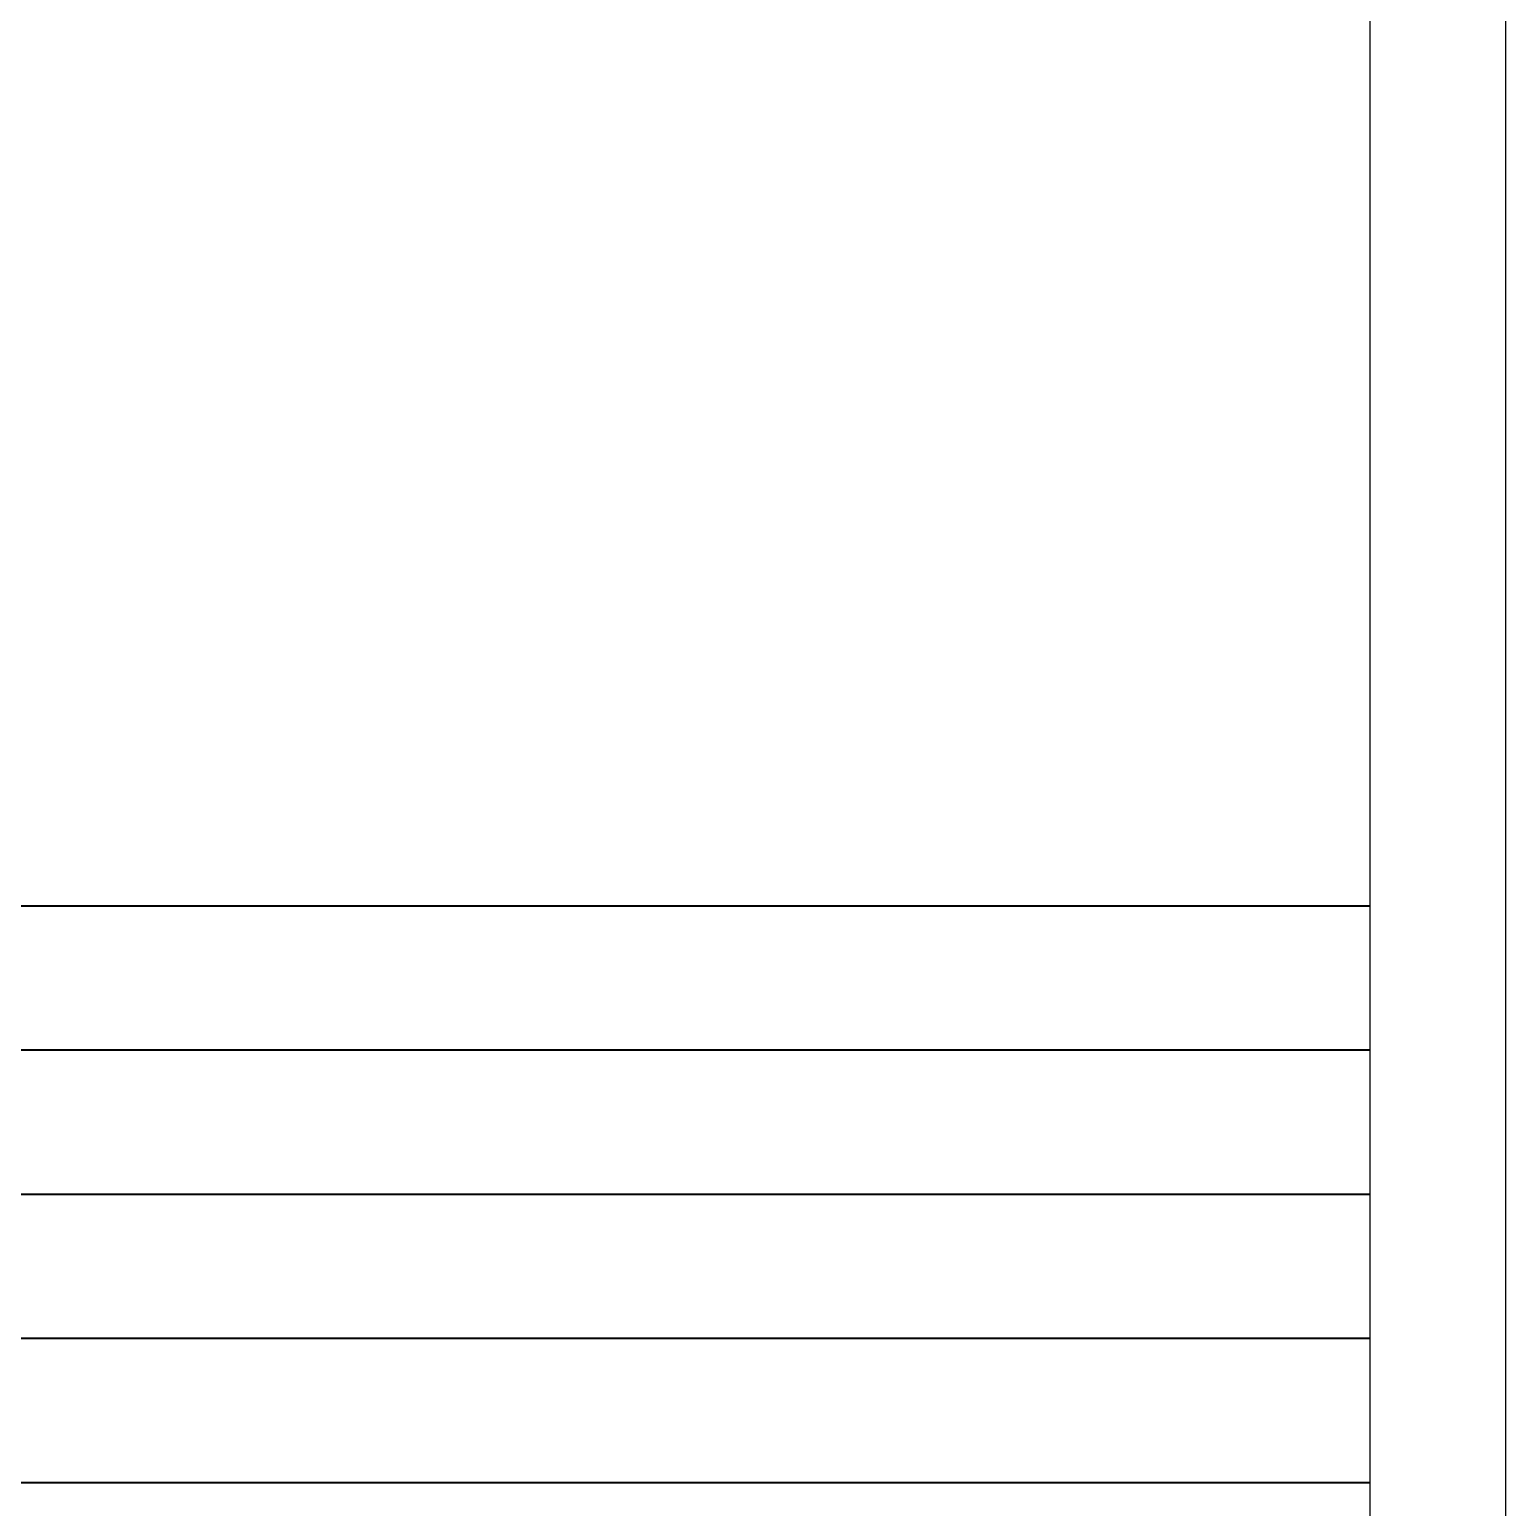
# Model space of a CAD drawing. Header units: inches. Extents: x 1153 to 4131, y 573 to 1071.
# Drawn here: x 1727.9 to 1856.9, y 702.7 to 831.8 of the extents above; entities that cross this region are included whole.
import ezdxf

# ---------------------------------------------------------------- set-up
doc = ezdxf.new("R2010")
doc.units = ezdxf.units.IN
doc.layers.add('粗实线', color=7, linetype='Continuous', lineweight=30)

msp = doc.modelspace()

# ---------------------------------------------------------------- linework, layer by layer
for p, q in [((1856.883, 1070.714), (1856.883, 572.957)), ((1845.031, 1058.863), (1845.031, 584.808))]:
    msp.add_line(p, q)
at = {"layer": '粗实线', "color": 7, "lineweight": 40}
for p, q in [((1845.031, 755.219), (1418.382, 755.219)), ((1845.031, 742.619), (1418.382, 742.619)), ((1845.031, 730.019), (1418.382, 730.019)), ((1845.031, 717.419), (1418.382, 717.419)), ((1845.031, 704.819), (1418.382, 704.819))]:
    msp.add_line(p, q, dxfattribs=at)

doc.saveas('drawing.dxf')
